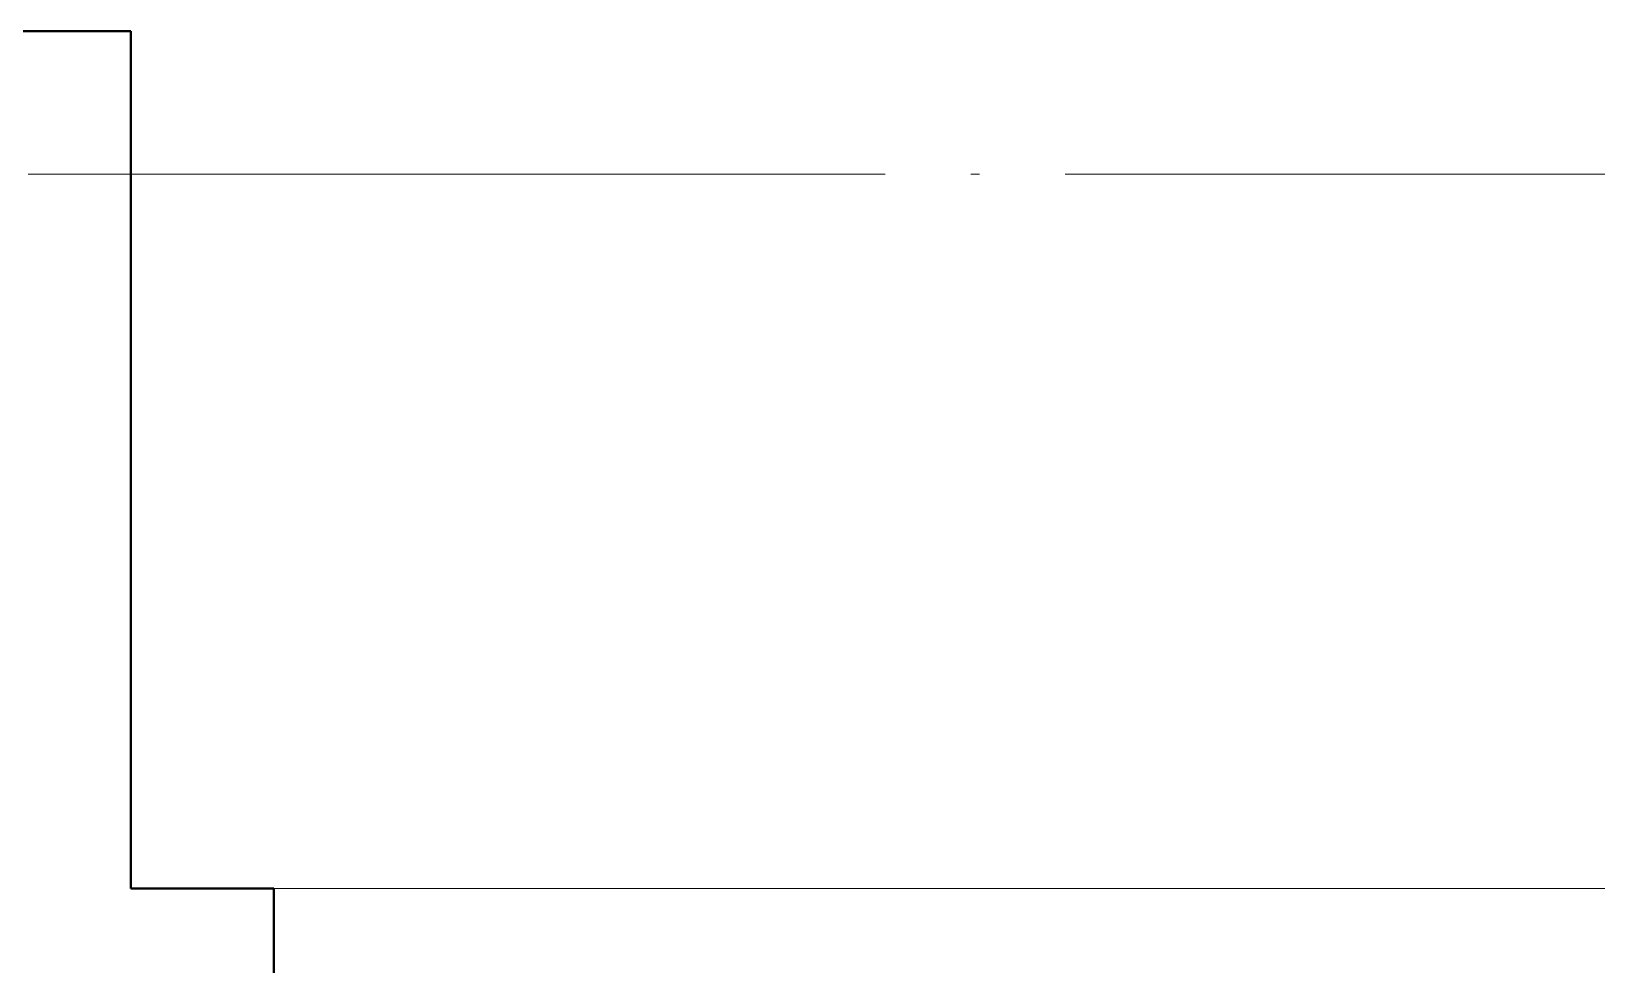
# Model space of a CAD drawing. Extents: x 27938 to 1042331, y -235042 to 1535213.
# Drawn here: x 698497 to 699593, y 596495 to 597149 of the extents above; entities that cross this region are included whole.
import ezdxf

# ---------------------------------------------------------------- set-up
doc = ezdxf.new("R2010")
doc.units = 0
doc.header["$LTSCALE"] = 1000
doc.header["$MEASUREMENT"] = 0
doc.linetypes.add('DOTE', pattern=[2.42, 2, -0.2, 0.02, -0.2])
for name, color, linetype, lineweight in [('DOTE', 19, 'DOTE', 9), ('WALL', 9, 'Continuous', 40), ('平面-看线', 45, 'Continuous', 15)]:
    doc.layers.add(name, color=color, linetype=linetype, lineweight=lineweight)

# ---------------------------------------------------------------- blocks, each defined once
blk = doc.blocks.new('HFTHFFGHFH')
at = {"layer": 'DOTE', "linetype": 'DOTE', "ltscale": 0.3}
blk.add_line((587116.6, 597048.8), (534316.6, 597048.8), dxfattribs=at)

msp = doc.modelspace()

# ---------------------------------------------------------------- linework, layer by layer
at = {"layer": 'WALL', "color": 8}
for p, q in [((697816.6, 597148.8), (698566.6, 597148.8)), ((698566.6, 597148.8), (698566.6, 596548.8)), ((698566.6, 596548.8), (698666.6, 596548.8)), ((698666.6, 596548.8), (698666.6, 596348.8))]:
    msp.add_line(p, q, dxfattribs=at)
at = {"layer": '平面-看线', "color": 8}
msp.add_lwpolyline([(698666.6, 596548.8), (703166.6, 596548.8)], dxfattribs=at)

# ---------------------------------------------------------------- block references
msp.add_blockref('HFTHFFGHFH', (146100, 0))

doc.saveas('drawing.dxf')
